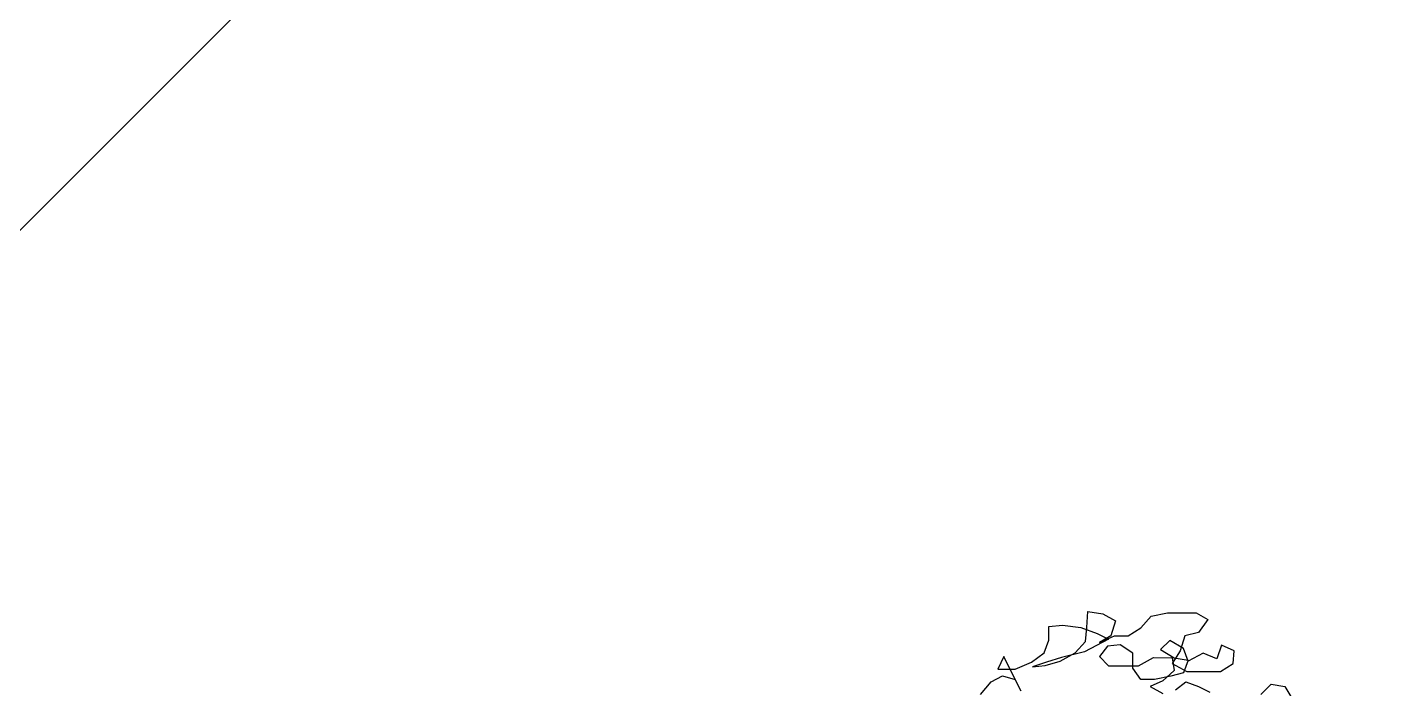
# Model space of a CAD drawing. Header units: inches. Extents: x 350994 to 353538, y 1581369 to 1583842.
# Drawn here: x 351496.219 to 351498.143, y 1583584.933 to 1583585.867 of the extents above; entities that cross this region are included whole.
import ezdxf

# ---------------------------------------------------------------- set-up
doc = ezdxf.new("R2010")
doc.units = ezdxf.units.IN
doc.header["$MEASUREMENT"] = 0
doc.linetypes.add('1', pattern=[0])
doc.layers.add('FOREST', color=96, linetype='Continuous')
doc.layers.add('TREE', color=81, linetype='1')

# ---------------------------------------------------------------- blocks, each defined once
blk = doc.blocks.new('TREE_4')
at = {"color": 94}
for points in [[(-461.4, 8776.1), (-435.3, 8807.9), (-406.4, 8822.4), (-374.6, 8813.6), (-360.2, 8784.7), (-403.5, 8871.5), (-417.9, 8839.7), (-374.6, 8839.7), (-334.1, 8857), (-302.3, 8880.1), (-290.7, 8911.9), (-290.6, 8946.6), (-255.9, 8949.4), (-209.7, 8943.6), (-169.2, 8929.1), (-140.3, 8914.6), (-201.1, 8882.9), (-258.9, 8868.5), (-296.5, 8856.9), (-331.2, 8845.4), (-299.4, 8848.3), (-261.8, 8859.8), (-224.2, 8880), (-198.1, 8908.9), (-195.2, 8943.6), (-192.3, 8984.1), (-154.7, 8978.3), (-122.9, 8960.9), (-134.5, 8923.3), (-163.5, 8906), (-125.8, 8923.3), (-91.2, 8923.3), (-59.3, 8943.5), (-33.3, 8972.4), (7.2, 8981), (79.5, 8980.9), (108.4, 8963.6), (85.2, 8931.8), (50.5, 8923.1), (38.9, 8885.6), (18.7, 8853.8), (56.2, 8833.5), (140.1, 8833.4), (171.9, 8853.6), (174.8, 8885.4), (143, 8899.9), (131.4, 8865.2), (96.7, 8879.7), (59.1, 8859.5), (47.6, 8891.3), (12.9, 8911.6), (-10.2, 8888.5), (24.4, 8868.2), (59.1, 8862.4), (47.5, 8830.6), (15.7, 8822), (-24.8, 8813.3), (-59.4, 8813.4), (-79.7, 8842.3), (-79.6, 8879.9), (-111.4, 8900.1), (-143.2, 8897.3), (-163.5, 8871.3), (-140.4, 8848.1), (-65.2, 8848.1), (-27.6, 8868.3), (18.7, 8868.2), (24.4, 8836.4), (-4.5, 8810.4), (-36.3, 8796), (-4.5, 8778.6)], [(27.3, 8787.3), (53.3, 8807.5), (85.1, 8795.9), (114, 8781.4)], [(241.2, 8775.5), (267.3, 8801.5), (301.9, 8795.7), (319.3, 8766.8)]]:
    blk.add_lwpolyline(points, dxfattribs=at)

msp = doc.modelspace()

# ---------------------------------------------------------------- hatches: boundary and pattern name
at = {"layer": 'FOREST', "lineweight": 5}
h = msp.add_hatch(dxfattribs=at)
h.set_pattern_fill('ANSI31', color=96, scale=50, style=0)
h.paths.add_polyline_path([(351604.9274, 1583347.98), (351663.0036, 1583522.9504), (351611.8779, 1583545.3594), (351490.2916, 1583598.0852), (351436.5696, 1583404.4646), (351529.745, 1583373.1705)])
h.paths.add_polyline_path([(351517.5086, 1583480.1397), (351575.3657, 1583480.1397), (351575.3657, 1583465.1397), (351517.5086, 1583465.1397)], flags=24)

# ---------------------------------------------------------------- block references
at = {"layer": 'TREE', "lineweight": 5, "xscale": 0.0005632341344607994, "yscale": 0.0005632341490127146, "zscale": 0.0005632341444477617}
msp.add_blockref('TREE_4', (351497.8263, 1583579.9817), dxfattribs=at)

doc.saveas('drawing.dxf')
